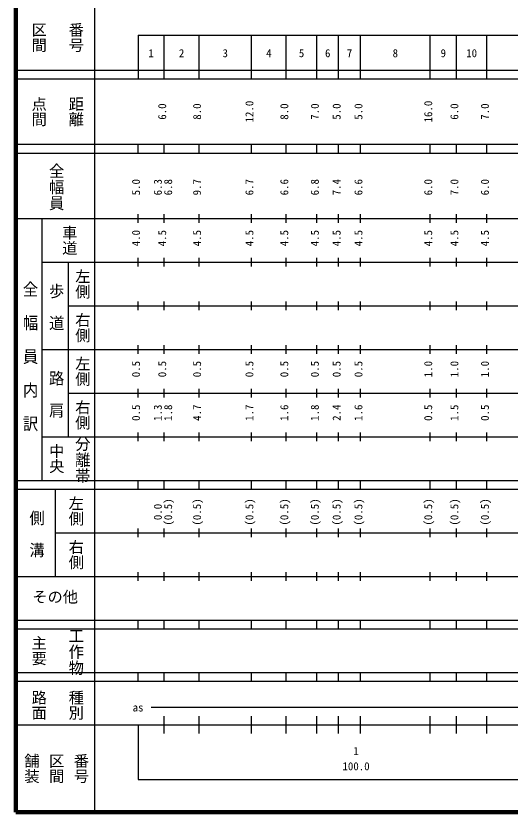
# Model space of a CAD drawing. Units: millimetres on the paper, enlarged 1000 times. Extents: x 40000 to 680000, y 20000 to 380000.
# Drawn here: x 40000 to 153314, y 20000 to 202409 of the extents above; entities that cross this region are included whole.
import ezdxf
from ezdxf.enums import TextEntityAlignment as Align

# ---------------------------------------------------------------- set-up
doc = ezdxf.new("R2010")
doc.units = ezdxf.units.MM
doc.header["$LTSCALE"] = 1000
doc.layers.add('M-TTL', color=2, linetype='Continuous', lineweight=140)
doc.layers.add('M-TTL-BAND', color=7, linetype='Continuous', lineweight=25)
doc.styles.add('@ＭＳ ゴシック', font='')
doc.styles.add('ＭＳ ゴシック', font='')
doc.styles.get('@ＭＳ ゴシック').set_extended_font_data('@MS Gothic')
doc.styles.get('ＭＳ ゴシック').set_extended_font_data('MS Gothic')

msp = doc.modelspace()

# ---------------------------------------------------------------- linework, layer by layer
at = {"layer": 'M-TTL'}
for p, q in [((40000, 380000), (40000, 20000)), ((40000, 20000), (680000, 20000))]:
    msp.add_line(p, q, dxfattribs=at)
at = {"layer": 'M-TTL-BAND'}
for p, q in [((58000, 370000), (58000, 20000)), ((68000, 198000), (579000, 198000)), ((68000, 198000), (68000, 188000)), ((74000, 188000), (74000, 198000)), ((82000, 188000), (82000, 198000)), ((94000, 188000), (94000, 198000)), ((102000, 188000), (102000, 198000)), ((109000, 188000), (109000, 198000)), ((114000, 188000), (114000, 198000)), ((119000, 188000), (119000, 198000)), ((135000, 188000), (135000, 198000)), ((141000, 188000), (141000, 198000)), ((148000, 188000), (148000, 198000)), ((40000, 190000), (579000, 190000)), ((40000, 188000), (579000, 188000)), ((40000, 173000), (579000, 173000)), ((68000, 171000), (68000, 173000)), ((74000, 171000), (74000, 173000)), ((82000, 171000), (82000, 173000)), ((94000, 171000), (94000, 173000)), ((102000, 171000), (102000, 173000)), ((109000, 171000), (109000, 173000)), ((114000, 171000), (114000, 173000)), ((119000, 171000), (119000, 173000)), ((135000, 171000), (135000, 173000)), ((141000, 171000), (141000, 173000)), ((148000, 171000), (148000, 173000)), ((40000, 171000), (579000, 171000)), ((68000, 155000), (68000, 157000)), ((74000, 155000), (74000, 157000)), ((82000, 155000), (82000, 157000)), ((94000, 155000), (94000, 157000)), ((102000, 155000), (102000, 157000)), ((109000, 155000), (109000, 157000)), ((114000, 155000), (114000, 157000)), ((119000, 155000), (119000, 157000)), ((135000, 155000), (135000, 157000)), ((141000, 155000), (141000, 157000)), ((148000, 155000), (148000, 157000)), ((40000, 156000), (579000, 156000)), ((46000, 96000), (46000, 156000)), ((46000, 146000), (579000, 146000)), ((52000, 146000), (52000, 106000)), ((68000, 145000), (68000, 147000)), ((74000, 145000), (74000, 147000)), ((82000, 145000), (82000, 147000)), ((94000, 145000), (94000, 147000)), ((102000, 145000), (102000, 147000)), ((109000, 145000), (109000, 147000)), ((114000, 145000), (114000, 147000)), ((119000, 145000), (119000, 147000)), ((135000, 145000), (135000, 147000)), ((141000, 145000), (141000, 147000)), ((148000, 145000), (148000, 147000)), ((68000, 135000), (68000, 137000)), ((74000, 135000), (74000, 137000)), ((82000, 135000), (82000, 137000)), ((94000, 135000), (94000, 137000)), ((102000, 135000), (102000, 137000)), ((109000, 135000), (109000, 137000)), ((114000, 135000), (114000, 137000)), ((119000, 135000), (119000, 137000)), ((135000, 135000), (135000, 137000)), ((141000, 135000), (141000, 137000)), ((148000, 135000), (148000, 137000)), ((52000, 136000), (579000, 136000)), ((46000, 126000), (579000, 126000)), ((68000, 125000), (68000, 127000)), ((74000, 125000), (74000, 127000)), ((82000, 125000), (82000, 127000)), ((94000, 125000), (94000, 127000)), ((102000, 125000), (102000, 127000)), ((109000, 125000), (109000, 127000)), ((114000, 125000), (114000, 127000)), ((119000, 125000), (119000, 127000)), ((135000, 125000), (135000, 127000)), ((141000, 125000), (141000, 127000)), ((148000, 125000), (148000, 127000)), ((68000, 115000), (68000, 117000)), ((74000, 115000), (74000, 117000)), ((82000, 115000), (82000, 117000)), ((94000, 115000), (94000, 117000)), ((102000, 115000), (102000, 117000)), ((109000, 115000), (109000, 117000)), ((114000, 115000), (114000, 117000)), ((119000, 115000), (119000, 117000)), ((135000, 115000), (135000, 117000)), ((141000, 115000), (141000, 117000)), ((148000, 115000), (148000, 117000)), ((52000, 116000), (579000, 116000)), ((46000, 106000), (579000, 106000)), ((68000, 105000), (68000, 107000)), ((74000, 105000), (74000, 107000)), ((82000, 105000), (82000, 107000)), ((94000, 105000), (94000, 107000)), ((102000, 105000), (102000, 107000)), ((109000, 105000), (109000, 107000)), ((114000, 105000), (114000, 107000)), ((119000, 105000), (119000, 107000)), ((135000, 105000), (135000, 107000)), ((141000, 105000), (141000, 107000)), ((148000, 105000), (148000, 107000)), ((40000, 96000), (579000, 96000)), ((68000, 94000), (68000, 96000)), ((74000, 94000), (74000, 96000)), ((82000, 94000), (82000, 96000)), ((94000, 94000), (94000, 96000)), ((102000, 94000), (102000, 96000)), ((109000, 94000), (109000, 96000)), ((114000, 94000), (114000, 96000)), ((119000, 94000), (119000, 96000)), ((135000, 94000), (135000, 96000)), ((141000, 94000), (141000, 96000)), ((148000, 94000), (148000, 96000)), ((40000, 94000), (579000, 94000)), ((49000, 94000), (49000, 74000)), ((49000, 84000), (579000, 84000)), ((68000, 83000), (68000, 85000)), ((74000, 83000), (74000, 85000)), ((82000, 83000), (82000, 85000)), ((94000, 83000), (94000, 85000)), ((102000, 83000), (102000, 85000)), ((109000, 83000), (109000, 85000)), ((114000, 83000), (114000, 85000)), ((119000, 83000), (119000, 85000)), ((135000, 83000), (135000, 85000)), ((141000, 83000), (141000, 85000)), ((148000, 83000), (148000, 85000)), ((68000, 73000), (68000, 75000)), ((74000, 73000), (74000, 75000)), ((82000, 73000), (82000, 75000)), ((94000, 73000), (94000, 75000)), ((102000, 73000), (102000, 75000)), ((109000, 73000), (109000, 75000)), ((114000, 73000), (114000, 75000)), ((119000, 73000), (119000, 75000)), ((135000, 73000), (135000, 75000)), ((141000, 73000), (141000, 75000)), ((148000, 73000), (148000, 75000)), ((40000, 74000), (579000, 74000)), ((40000, 64000), (579000, 64000)), ((68000, 62000), (68000, 64000)), ((74000, 62000), (74000, 64000)), ((82000, 62000), (82000, 64000)), ((94000, 62000), (94000, 64000)), ((102000, 62000), (102000, 64000)), ((109000, 62000), (109000, 64000)), ((114000, 62000), (114000, 64000)), ((119000, 62000), (119000, 64000)), ((135000, 62000), (135000, 64000)), ((141000, 62000), (141000, 64000)), ((148000, 62000), (148000, 64000)), ((40000, 62000), (579000, 62000)), ((40000, 52000), (579000, 52000)), ((68000, 50000), (68000, 52000)), ((74000, 50000), (74000, 52000)), ((82000, 50000), (82000, 52000)), ((94000, 50000), (94000, 52000)), ((102000, 50000), (102000, 52000)), ((109000, 50000), (109000, 52000)), ((114000, 50000), (114000, 52000)), ((119000, 50000), (119000, 52000)), ((135000, 50000), (135000, 52000)), ((141000, 50000), (141000, 52000)), ((148000, 50000), (148000, 52000)), ((40000, 50000), (579000, 50000)), ((71000, 44000), (565000, 44000)), ((74000, 38000), (74000, 42000)), ((82000, 38000), (82000, 42000)), ((94000, 38000), (94000, 42000)), ((102000, 38000), (102000, 42000)), ((109000, 38000), (109000, 42000)), ((114000, 38000), (114000, 42000)), ((119000, 38000), (119000, 42000)), ((135000, 38000), (135000, 42000)), ((141000, 38000), (141000, 42000)), ((148000, 38000), (148000, 42000)), ((40000, 40000), (579000, 40000)), ((68000, 40000), (68000, 27500)), ((68000, 27500), (579000, 27500))]:
    msp.add_line(p, q, dxfattribs=at)

# ---------------------------------------------------------------- texts
for s, height, rotation, style, p in [('番号', 2566, 270, '@ＭＳ ゴシック', (51750, 201000)), ('区間', 2566, 270, '@ＭＳ ゴシック', (43250, 201000)), ('点間', 2566, 270, '@ＭＳ ゴシック', (43250, 184000)), ('距離', 2566, 270, '@ＭＳ ゴシック', (51750, 184000)), ('12.0', 1833, 90, 'ＭＳ ゴシック', (95000, 178000)), ('16.0', 1833, 90, 'ＭＳ ゴシック', (136000, 178000)), ('6.0', 1833, 90, 'ＭＳ ゴシック', (75000, 178625)), ('8.0', 1833, 90, 'ＭＳ ゴシック', (83000, 178625)), ('8.0', 1833, 90, 'ＭＳ ゴシック', (103000, 178625)), ('7.0', 1833, 90, 'ＭＳ ゴシック', (110000, 178625)), ('5.0', 1833, 90, 'ＭＳ ゴシック', (115000, 178625)), ('5.0', 1833, 90, 'ＭＳ ゴシック', (120000, 178625)), ('6.0', 1833, 90, 'ＭＳ ゴシック', (142000, 178625)), ('7.0', 1833, 90, 'ＭＳ ゴシック', (149000, 178625)), ('5.0', 1833, 90, 'ＭＳ ゴシック', (69000, 161299)), ('6.3', 1833, 90, 'ＭＳ ゴシック', (74000, 161299)), ('6.8', 1833, 90, 'ＭＳ ゴシック', (76370, 161299)), ('9.7', 1833, 90, 'ＭＳ ゴシック', (83000, 161299)), ('6.7', 1833, 90, 'ＭＳ ゴシック', (95000, 161299)), ('6.6', 1833, 90, 'ＭＳ ゴシック', (103000, 161299)), ('6.8', 1833, 90, 'ＭＳ ゴシック', (110000, 161299)), ('7.4', 1833, 90, 'ＭＳ ゴシック', (115000, 161299)), ('6.6', 1833, 90, 'ＭＳ ゴシック', (120000, 161299)), ('6.0', 1833, 90, 'ＭＳ ゴシック', (136000, 161299)), ('7.0', 1833, 90, 'ＭＳ ゴシック', (142000, 161299)), ('6.0', 1833, 90, 'ＭＳ ゴシック', (149000, 161299)), ('車道', 2566, 270, '@ＭＳ ゴシック', (50250, 154500)), ('4.0', 1833, 90, 'ＭＳ ゴシック', (69000, 149625)), ('4.5', 1833, 90, 'ＭＳ ゴシック', (75000, 149625)), ('4.5', 1833, 90, 'ＭＳ ゴシック', (83000, 149625)), ('4.5', 1833, 90, 'ＭＳ ゴシック', (95000, 149625)), ('4.5', 1833, 90, 'ＭＳ ゴシック', (103000, 149625)), ('4.5', 1833, 90, 'ＭＳ ゴシック', (110000, 149625)), ('4.5', 1833, 90, 'ＭＳ ゴシック', (115000, 149625)), ('4.5', 1833, 90, 'ＭＳ ゴシック', (120000, 149625)), ('4.5', 1833, 90, 'ＭＳ ゴシック', (136000, 149625)), ('4.5', 1833, 90, 'ＭＳ ゴシック', (142000, 149625)), ('4.5', 1833, 90, 'ＭＳ ゴシック', (149000, 149625)), ('左側', 2566, 270, '@ＭＳ ゴシック', (53250, 144500)), ('右側', 2566, 270, '@ＭＳ ゴシック', (53250, 134500)), ('左側', 2566, 270, '@ＭＳ ゴシック', (53250, 124500)), ('0.5', 1833, 90, 'ＭＳ ゴシック', (69000, 119625)), ('0.5', 1833, 90, 'ＭＳ ゴシック', (75000, 119625)), ('0.5', 1833, 90, 'ＭＳ ゴシック', (83000, 119625)), ('0.5', 1833, 90, 'ＭＳ ゴシック', (95000, 119625)), ('0.5', 1833, 90, 'ＭＳ ゴシック', (103000, 119625)), ('0.5', 1833, 90, 'ＭＳ ゴシック', (110000, 119625)), ('0.5', 1833, 90, 'ＭＳ ゴシック', (115000, 119625)), ('0.5', 1833, 90, 'ＭＳ ゴシック', (120000, 119625)), ('1.0', 1833, 90, 'ＭＳ ゴシック', (136000, 119625)), ('1.0', 1833, 90, 'ＭＳ ゴシック', (142000, 119625)), ('1.0', 1833, 90, 'ＭＳ ゴシック', (149000, 119625)), ('右側', 2566, 270, '@ＭＳ ゴシック', (53250, 114500)), ('0.5', 1833, 90, 'ＭＳ ゴシック', (69000, 109625)), ('1.3', 1833, 90, 'ＭＳ ゴシック', (74000, 109625)), ('1.8', 1833, 90, 'ＭＳ ゴシック', (76370, 109625)), ('4.7', 1833, 90, 'ＭＳ ゴシック', (83000, 109625)), ('1.7', 1833, 90, 'ＭＳ ゴシック', (95000, 109625)), ('1.6', 1833, 90, 'ＭＳ ゴシック', (103000, 109625)), ('1.8', 1833, 90, 'ＭＳ ゴシック', (110000, 109625)), ('2.4', 1833, 90, 'ＭＳ ゴシック', (115000, 109625)), ('1.6', 1833, 90, 'ＭＳ ゴシック', (120000, 109625)), ('0.5', 1833, 90, 'ＭＳ ゴシック', (136000, 109625)), ('1.5', 1833, 90, 'ＭＳ ゴシック', (142000, 109625)), ('0.5', 1833, 90, 'ＭＳ ゴシック', (149000, 109625)), ('中央', 2566, 270, '@ＭＳ ゴシック', (47250, 104500)), ('左側', 2566, 270, '@ＭＳ ゴシック', (51750, 92500)), ('(0.5)', 1833, 90, 'ＭＳ ゴシック', (76370, 85639)), ('(0.5)', 1833, 90, 'ＭＳ ゴシック', (83000, 85639)), ('(0.5)', 1833, 90, 'ＭＳ ゴシック', (95000, 85639)), ('(0.5)', 1833, 90, 'ＭＳ ゴシック', (103000, 85639)), ('(0.5)', 1833, 90, 'ＭＳ ゴシック', (110000, 85639)), ('(0.5)', 1833, 90, 'ＭＳ ゴシック', (115000, 85639)), ('(0.5)', 1833, 90, 'ＭＳ ゴシック', (120000, 85639)), ('(0.5)', 1833, 90, 'ＭＳ ゴシック', (136000, 85639)), ('(0.5)', 1833, 90, 'ＭＳ ゴシック', (142000, 85639)), ('(0.5)', 1833, 90, 'ＭＳ ゴシック', (149000, 85639)), ('0.0', 1833, 90, 'ＭＳ ゴシック', (74000, 86889)), ('右側', 2566, 270, '@ＭＳ ゴシック', (51750, 82500)), ('主要', 2566, 270, '@ＭＳ ゴシック', (43250, 60500)), ('路面', 2566, 270, '@ＭＳ ゴシック', (43250, 48000)), ('種別', 2566, 270, '@ＭＳ ゴシック', (51750, 48000)), ('舗装', 2566, 270, '@ＭＳ ゴシック', (41583, 33500)), ('区間', 2566, 270, '@ＭＳ ゴシック', (47250, 33500)), ('番号', 2566, 270, '@ＭＳ ゴシック', (52917, 33500))]:
    msp.add_text(s, height=height, rotation=rotation, dxfattribs=dict(at, style=style)).set_placement(p, align=Align.BOTTOM_LEFT)
at = {"layer": 'M-TTL-BAND', "style": 'ＭＳ ゴシック'}
for s, height, p in [('1', 1833, (70375, 192405)), ('2', 1833, (77375, 192405)), ('3', 1833, (87375, 192405)), ('4', 1833, (97375, 192405)), ('5', 1833, (104875, 192405)), ('6', 1833, (110875, 192405)), ('7', 1833, (115875, 192405)), ('8', 1833, (126375, 192405)), ('9', 1833, (137375, 192405)), ('10', 1833, (143250, 192405)), ('その他', 2566, (43750, 67250)), ('as', 1833, (66750, 42500)), ('1', 1833, (117375, 32523)), ('100.0', 1833, (114875, 29033))]:
    msp.add_text(s, height=height, dxfattribs=at).set_placement(p, align=Align.BOTTOM_LEFT)
at = {"layer": 'M-TTL-BAND', "style": '@ＭＳ ゴシック'}
for s, width, p in [('全幅員', 1.05, (47250, 168750)), ('全\u3000幅\u3000員\u3000内\u3000訳', 1.1, (41250, 141750)), ('歩\u3000道', 1.05, (47250, 141250)), ('路\u3000肩', 1.05, (47250, 121250)), ('分離帯', 1.05, (53250, 106250)), ('側\u3000溝', 1.05, (42750, 89250)), ('工作物', 1.05, (51750, 62250))]:
    msp.add_text(s, height=2566, rotation=270, dxfattribs=dict(at, width=width)).set_placement(p, align=Align.BOTTOM_LEFT)

doc.saveas('drawing.dxf')
